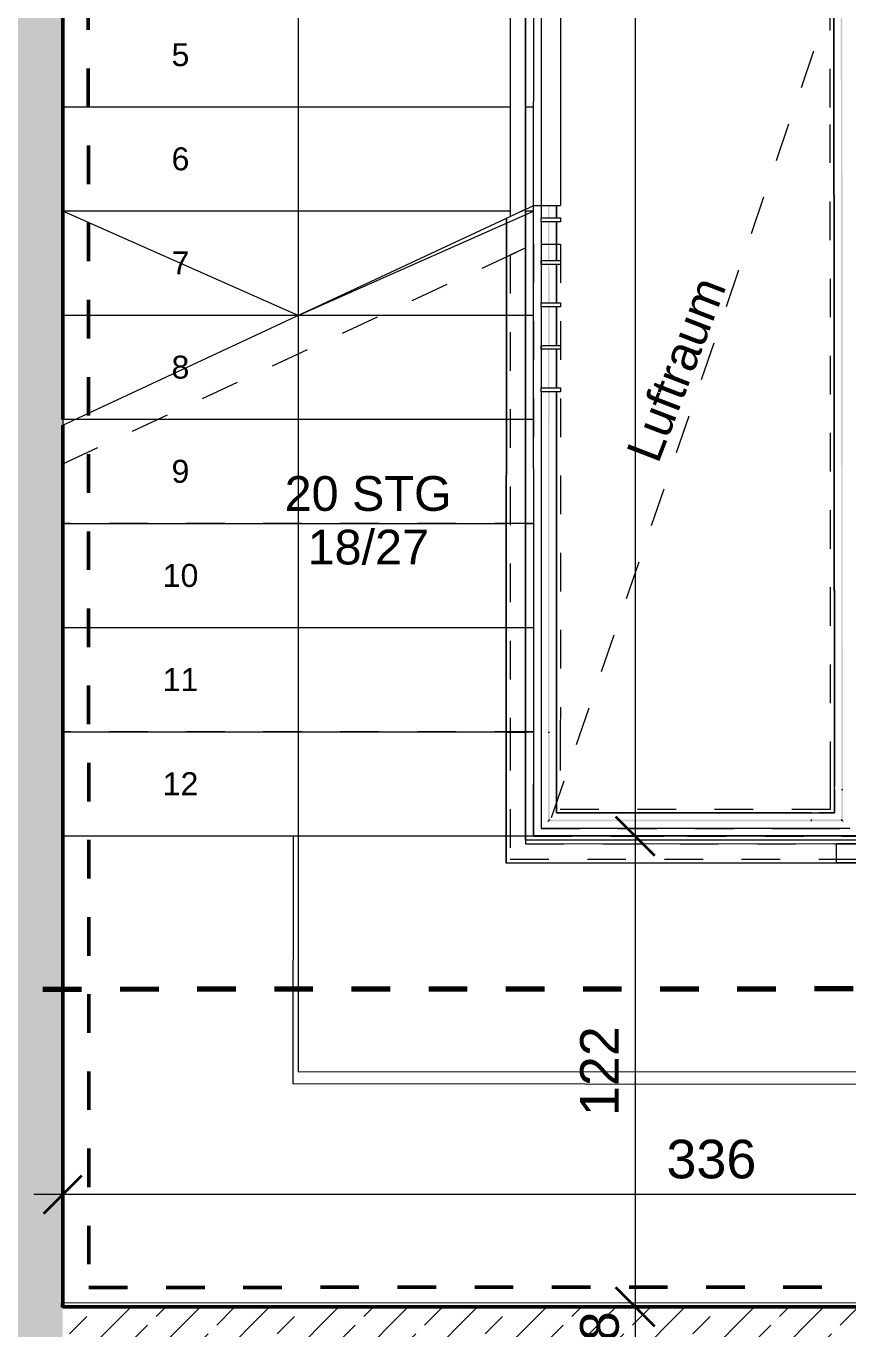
# Model space of a CAD drawing. Header units: metres. Extents: x -67.4 to -19.1, y 43.9 to 93.
# Drawn here: x -54.084 to -51.953, y 55.152 to 58.529 of the extents above; entities that cross this region are included whole.
import ezdxf

# ---------------------------------------------------------------- set-up
doc = ezdxf.new("R2010")
doc.units = ezdxf.units.M
for name, pattern in [('Achse', [0.009, 0.005, -0.002, 0, -0.002]), ('Verdeckt', [0.003, 0.002, -0.001]), ('Verdeckt Oben', [0.00225, 0.0015, -0.00075])]:
    doc.linetypes.add(name, pattern=pattern)
for name, color, linetype, lineweight in [('A-FLOR-HRAL', 11, 'Continuous', 5), ('A-FLOR-OVHD', 1, 'Verdeckt Oben', 5), ('A_Bemassung-50_', 4, 'Continuous', 9), ('A_Bemassung_', 4, 'Continuous', 9), ('A_Brandabschnitte', 30, 'Verdeckt', 50), ('A_Decken', 8, 'Continuous', 13), ('A_Gelaender', 7, 'Continuous', 13), ('A_Raeume', 7, 'Continuous', 13), ('A_Raeume_', 7, 'Continuous', 5), ('A_Waende', 7, 'Continuous', 13), ('G-ANNO-SYMB_', 111, 'Continuous', 9), ('S-STRS', 31, 'Continuous', 13), ('S-STRS-ANNO_', 31, 'Continuous', 5), ('S-STRS-IDEN_', 31, 'Continuous', 9), ('S-STRS-MBND', 31, 'Verdeckt', 13), ('Text', 130, 'Continuous', 9)]:
    doc.layers.add(name, color=color, linetype=linetype, lineweight=lineweight)
doc.styles.add('Arial', font='arial.ttf', dxfattribs={"height": 0.059531})
doc.styles.add('Arial_2', font='arial.ttf', dxfattribs={"height": 0.09})
doc.styles.add('Arial_5', font='arial.ttf', dxfattribs={"height": 0.1})
doc.dimstyles.new('WGA-Bemaßung_4', dxfattribs={"dimscale": 0.3048, "dimtxt": 0.102026, "dimasz": 0.328084, "dimexe": 0.246063, "dimexo": 0.0625, "dimgap": 0.04101, "dimtad": 1, "dimdec": 1, "dimlfac": 100, "dimrnd": 0.5, "dimdsep": 46, "dimtxsty": 'Arial_5', "dimblk1": 'OBLIQUE', "dimblk2": 'OBLIQUE', "dimsah": 1, "dimcen": 0.09, "dimdle": 0.246063, "dimazin": 2, "dimtfac": 1, "dimtdec": 4, "dimtix": 1, "dimtmove": 0, "dimatfit": 3, "dimfxl": 0.656168, "dimfxlon": 1, "dimtvp": 1, "dimtolj": 1, "dimtzin": 0, "dimarcsym": 2})
pattern_1 = [(45, (0, 0), (-0.08980256, 0.08980256), []), (45, (0.0898, 0), (-0.08980256, 0.08980256), [0.0635, -0.03175])]

# ---------------------------------------------------------------- blocks, each defined once
blk = doc.blocks.new('Geländer - 10 x 50 mm-V63-263_PP_00EG_BT2')
at = {"layer": 'A_Gelaender', "lineweight": 5}
h = blk.add_hatch(dxfattribs=at)
h.set_pattern_fill('FP_111', color=256, style=0, pattern_type=2)
h.set_pattern_definition([(225, (-52.724, -58.027), (0.2245064, -0.2245064), []), (225, (-52.803, -58.027), (0, -0.4490128), []), (225, (-52.644, -58.027), (0, -0.4490128), [])])
h.paths.add_polyline_path([(-0.025, -0.005), (-0.025, 0.005), (0.025, 0.005), (0.025, -0.005), (-0.015, -0.005)])
at = {"layer": 'A-FLOR-HRAL'}
for p, q in [((0.025, 0.005), (-0.025, 0.005)), ((-0.025, 0.005), (-0.025, -0.005)), ((0.025, -0.005), (0.025, 0.005)), ((-0.025, -0.005), (0.025, -0.005))]:
    blk.add_line(p, q, dxfattribs=at)
blk = doc.blocks.new('Geländer - 10 x 50 mm-V64-263_PP_00EG_BT2')
at = {"layer": 'A-FLOR-HRAL'}
for p, q in [((0.025, 0.005), (-0.025, 0.005)), ((-0.025, 0.005), (-0.025, -0.005)), ((0.025, -0.005), (0.025, 0.005)), ((-0.025, -0.005), (0.025, -0.005))]:
    blk.add_line(p, q, dxfattribs=at)
blk = doc.blocks.new('Geländer - 10 x 50 mm-V65-263_PP_00EG_BT2')
at = {"layer": 'A-FLOR-HRAL'}
for p, q in [((0.025, 0.005), (-0.025, 0.005)), ((-0.025, 0.005), (-0.025, -0.005)), ((0.025, -0.005), (0.025, 0.005)), ((-0.025, -0.005), (0.025, -0.005))]:
    blk.add_line(p, q, dxfattribs=at)
blk = doc.blocks.new('Geländer - 10 x 50 mm-V66-263_PP_00EG_BT2')
at = {"layer": 'A-FLOR-HRAL'}
for p, q in [((0.025, 0.005), (-0.025, 0.005)), ((-0.025, 0.005), (-0.025, -0.005)), ((0.025, -0.005), (0.025, 0.005)), ((-0.025, -0.005), (0.025, -0.005))]:
    blk.add_line(p, q, dxfattribs=at)
blk = doc.blocks.new('Geländer - 10 x 50 mm-V67-263_PP_00EG_BT2')
at = {"layer": 'A_Gelaender', "lineweight": 5}
h = blk.add_hatch(dxfattribs=at)
h.set_pattern_fill('FP_112', color=256, style=0, pattern_type=2)
h.set_pattern_definition([(225, (-52.724, -57.586), (0.2245064, -0.2245064), []), (225, (-52.803, -57.586), (0, -0.4490128), []), (225, (-52.644, -57.586), (0, -0.4490128), [])])
h.paths.add_polyline_path([(-0.025, -0.005), (-0.025, 0.005), (0.025, 0.005), (0.025, -0.005), (-0.015, -0.005)])
at = {"layer": 'A-FLOR-HRAL'}
for p, q in [((0.025, 0.005), (-0.025, 0.005)), ((-0.025, 0.005), (-0.025, -0.005)), ((0.025, -0.005), (0.025, 0.005)), ((-0.025, -0.005), (0.025, -0.005))]:
    blk.add_line(p, q, dxfattribs=at)
blk = doc.blocks.new('Geländer - Geländer-11667929-263_PP_00EG_BT2')
at = {"layer": 'A_Gelaender', "lineweight": 5}
for p, q in [((-25.7334, 75.3838), (-26.3515, 73.902)), ((-26.3515, 73.902), (-26.333, 73.8943))]:
    blk.add_line(p, q, dxfattribs=at)
at = {"layer": 'A_Gelaender', "linetype": 'Verdeckt', "lineweight": 5}
for p, q in [((-26.3899, 73.8097), (-26.8767, 72.6427)), ((-26.3715, 73.802), (-26.3877, 73.7631)), ((-26.3916, 73.7538), (-26.4301, 73.6614)), ((-26.434, 73.6522), (-26.4725, 73.5597)), ((-26.4764, 73.5505), (-26.515, 73.458)), ((-26.5188, 73.4488), (-26.8582, 72.635)), ((-26.8767, 72.6427), (-26.9806, 72.3935)), ((-26.8582, 72.635), (-26.9545, 72.4043)), ((-26.9806, 72.3935), (-26.2047, 72.0699)), ((-26.9545, 72.4043), (-26.2154, 72.096))]:
    blk.add_line(p, q, dxfattribs=at)
at = {"extrusion": (0, 0, -1), "zscale": -1, "rotation": 22.6400000000005}
for name, p in [('Geländer - 10 x 50 mm-V63-263_PP_00EG_BT2', (26.3242, 73.8505)), ('Geländer - 10 x 50 mm-V64-263_PP_00EG_BT2', (26.3666, 73.7488)), ('Geländer - 10 x 50 mm-V65-263_PP_00EG_BT2', (26.409, 73.6472)), ('Geländer - 10 x 50 mm-V66-263_PP_00EG_BT2', (26.4514, 73.5455)), ('Geländer - 10 x 50 mm-V67-263_PP_00EG_BT2', (26.4938, 73.4438))]:
    blk.add_blockref(name, p, dxfattribs=at)
blk = doc.blocks.new('Typ des oberen Holms - Oberer Geländerholm_Innen_-V68-263_PP_00EG_BT2')
at = {"layer": 'A_Gelaender', "lineweight": 5}
for p, q in [((-25.715, 75.3761), (-26.333, 73.8943)), ((-25.6688, 75.3569), (-26.2868, 73.8751)), ((-26.333, 73.8943), (-26.2868, 73.8751))]:
    blk.add_line(p, q, dxfattribs=at)
at = {"layer": 'A_Gelaender', "linetype": 'Verdeckt', "lineweight": 5}
for p, q in [((-25.5432, 73.8404), (-25.4394, 74.0897)), ((-26.2135, 72.2307), (-25.5432, 73.8404)), ((-26.3715, 73.802), (-26.8582, 72.635)), ((-26.3715, 73.802), (-26.3253, 73.7828)), ((-26.3253, 73.7828), (-26.8121, 72.6158)), ((-26.8582, 72.635), (-26.9545, 72.4043)), ((-26.8121, 72.6158), (-26.8891, 72.4312)), ((-26.8891, 72.4312), (-26.3116, 72.1903)), ((-26.9545, 72.4043), (-26.3308, 72.1442)), ((-26.2424, 72.1614), (-26.2135, 72.2307)), ((-26.3116, 72.1903), (-26.2424, 72.1614)), ((-26.3308, 72.1442), (-26.2154, 72.096))]:
    blk.add_line(p, q, dxfattribs=at)
blk = doc.blocks.new('Handlauftyp - Handlauf_Innen_-V69-263_PP_00EG_BT2')
at = {"layer": 'A_Gelaender', "lineweight": 5}
for p, q in [((-25.7888, 75.4069), (-26.4176, 73.8993)), ((-25.7519, 75.3915), (-26.3735, 73.9011)), ((-26.4176, 73.8993), (-26.3735, 73.9011))]:
    blk.add_line(p, q, dxfattribs=at)
at = {"layer": 'A_Gelaender', "linetype": 'Verdeckt', "lineweight": 5}
for p, q in [((-26.4561, 73.807), (-26.9321, 72.6658)), ((-26.412, 73.8088), (-26.8951, 72.6504)), ((-26.4561, 73.807), (-26.412, 73.8088)), ((-26.9321, 72.6658), (-27.0591, 72.3612)), ((-26.8951, 72.6504), (-27.0068, 72.3828)), ((-27.0068, 72.3828), (-26.2493, 72.0668)), ((-27.0591, 72.3612), (-26.2647, 72.0299)), ((-26.2493, 72.0668), (-26.1939, 72.0437)), ((-26.2647, 72.0299), (-26.1724, 71.9914))]:
    blk.add_line(p, q, dxfattribs=at)
blk = doc.blocks.new('Geländer - Geländer-11667999-263_PP_00EG_BT2')
at = {"layer": 'A_Gelaender', "lineweight": 5}
for p, q in [((-26.3515, 73.902), (-26.8768, 72.6425)), ((-26.8768, 72.6425), (-26.9805, 72.3939)), ((-26.9805, 72.3939), (-26.2064, 72.0715))]:
    blk.add_line(p, q, dxfattribs=at)
blk = doc.blocks.new('Typ des oberen Holms - Oberer Geländerholm_Innen_-11668034-263_PP_00EG_BT2')
at = {"layer": 'A_Gelaender', "lineweight": 5}
for p, q in [((-26.9415, 72.6694), (-26.4286, 73.8988)), ((-26.3735, 73.9011), (-26.8953, 72.6502)), ((-27.0721, 72.3562), (-26.9415, 72.6694)), ((-26.8953, 72.6502), (-27.0067, 72.3832)), ((-26.9415, 72.6694), (-26.8953, 72.6502)), ((-27.0067, 72.3832), (-26.2628, 72.0734)), ((-26.282, 72.0272), (-27.0721, 72.3562)), ((-26.282, 72.0272), (-26.2628, 72.0734)), ((-26.2628, 72.0734), (-26.1936, 72.0445)), ((-26.1666, 71.9791), (-26.282, 72.0272))]:
    blk.add_line(p, q, dxfattribs=at)
blk = doc.blocks.new('Typ des oberen Holms - Oberer Geländerholm_Innen_-V70-263_PP_00EG_BT2')
at = {"layer": 'A_Gelaender', "lineweight": 5}
for p, q in [((-26.4286, 73.8988), (-26.9415, 72.6694)), ((-26.3735, 73.9011), (-26.8953, 72.6502)), ((-26.9415, 72.6694), (-27.0721, 72.3562)), ((-26.8953, 72.6502), (-27.0067, 72.3832)), ((-27.0067, 72.3832), (-26.2628, 72.0734)), ((-27.0721, 72.3562), (-26.282, 72.0272)), ((-26.2628, 72.0734), (-26.1936, 72.0445)), ((-26.282, 72.0272), (-26.1666, 71.9791))]:
    blk.add_line(p, q, dxfattribs=at)
blk = doc.blocks.new('Handlauftyp - Handlauf_Innen_-11668047-263_PP_00EG_BT2')
at = {"layer": 'A_Gelaender', "lineweight": 5}
for points in [[(-26.1952, 72.1969), (-26.1933, 72.1963), (-25.0983, 74.8269), (-25.1023, 74.8285), (-26.1969, 72.1977)], [(-26.9312, 72.4142), (-26.9252, 72.4167), (-26.8378, 72.6261), (-26.8421, 72.6278), (-26.9303, 72.4164)], [(-26.9312, 72.4142), (-26.3006, 72.1516), (-26.2989, 72.1559), (-26.9252, 72.4167), (-26.9282, 72.4155)], [(-26.2247, 72.12), (-26.1934, 72.1962), (-26.1973, 72.1977), (-26.2271, 72.126), (-26.2259, 72.123)], [(-26.3004, 72.1515), (-26.2247, 72.12), (-26.2271, 72.126), (-26.2986, 72.1558), (-26.2998, 72.1537)]]:
    blk.add_hatch(color=256, dxfattribs=at).paths.add_polyline_path(points)
h = blk.add_hatch(color=256, dxfattribs=at)
h.paths.add_polyline_path([(-26.8378, 72.6261), (-26.8382, 72.6263), (-26.4986, 73.4404), (-26.5022, 73.4419), (-26.8421, 72.6279), (-26.8399, 72.6271)])
h.paths.add_polyline_path([(-26.4965, 73.4503), (-26.4948, 73.4496), (-26.4562, 73.5421), (-26.4597, 73.5435), (-26.4983, 73.4511), (-26.4965, 73.4503)])
h.paths.add_polyline_path([(-26.4559, 73.5528), (-26.4523, 73.5513), (-26.4138, 73.6437), (-26.4173, 73.6452), (-26.4492, 73.5689)])
h.paths.add_polyline_path([(-26.4135, 73.6544), (-26.4099, 73.653), (-26.3714, 73.7454), (-26.3749, 73.7469), (-26.3849, 73.723)])
h.paths.add_polyline_path([(-26.3693, 73.7554), (-26.3675, 73.7546), (-26.3293, 73.8472), (-26.3325, 73.8486), (-26.371, 73.7561), (-26.3693, 73.7554)])
h.paths.add_polyline_path([(-26.3255, 73.8565), (-26.3251, 73.8563), (-26.3132, 73.8861), (-26.3163, 73.8874), (-26.3283, 73.8577), (-26.3269, 73.8571)])
for p, q in [((-25.1166, 74.841), (-26.2113, 72.2101)), ((-26.333, 73.8943), (-26.3453, 73.8648)), ((-26.3084, 73.8494), (-26.2961, 73.8789)), ((-26.3492, 73.8555), (-26.3878, 73.7631)), ((-26.3508, 73.7477), (-26.3123, 73.8401)), ((-26.3916, 73.7539), (-26.4302, 73.6614)), ((-26.3932, 73.646), (-26.3547, 73.7385)), ((-26.434, 73.6522), (-26.4726, 73.5597)), ((-26.4357, 73.5443), (-26.3971, 73.6368)), ((-26.4764, 73.5505), (-26.515, 73.458)), ((-26.4781, 73.4426), (-26.4395, 73.5351)), ((-26.5188, 73.4488), (-26.8607, 72.6292)), ((-26.8238, 72.6138), (-26.4819, 73.4334)), ((-26.8607, 72.6292), (-26.9544, 72.4047)), ((-26.902, 72.4262), (-26.8238, 72.6138)), ((-26.2921, 72.1722), (-26.902, 72.4262)), ((-26.9544, 72.4047), (-26.3074, 72.1353)), ((-26.2135, 72.205), (-26.2367, 72.1491)), ((-26.2367, 72.1491), (-26.2736, 72.1645)), ((-26.289, 72.1276), (-26.2151, 72.0968))]:
    blk.add_line(p, q, dxfattribs=at)
for points in [[(-26.8417, 72.6278), (-26.8411, 72.6276), (-26.8399, 72.6271), (-26.8387, 72.6266), (-26.8381, 72.6263)], [(-26.197, 72.1976), (-26.1964, 72.1974), (-26.1952, 72.1968), (-26.194, 72.1964), (-26.1934, 72.1961)], [(-26.3005, 72.1515), (-26.3003, 72.1523), (-26.2998, 72.1538), (-26.2991, 72.1552), (-26.2987, 72.1559)]]:
    blk.add_open_spline(points, degree=3, dxfattribs=at)
for points, knots in [([(-26.9251, 72.4167), (-26.9256, 72.4165), (-26.9266, 72.4161), (-26.9282, 72.4155), (-26.9298, 72.4148), (-26.9308, 72.4144), (-26.9313, 72.4142)], [-0.53727163, -0.53727163, -0.53727163, -0.53727163, -0.52083333, -0.5, -0.47916667, -0.46272837, -0.46272837, -0.46272837, -0.46272837]), ([(-26.2246, 72.1199), (-26.2248, 72.1204), (-26.2253, 72.1214), (-26.2259, 72.123), (-26.2265, 72.1246), (-26.227, 72.1256), (-26.2272, 72.126)], [0.46272837, 0.46272837, 0.46272837, 0.46272837, 0.47916667, 0.5, 0.52083333, 0.53727163, 0.53727163, 0.53727163, 0.53727163])]:
    blk.add_open_spline(points, degree=3, knots=knots, dxfattribs=at)
blk = doc.blocks.new('Handlauftyp - Handlauf_Innen_-V71-263_PP_00EG_BT2')
at = {"layer": 'A_Gelaender', "lineweight": 5}
for p, q in [((-26.2136, 72.2045), (-25.119, 74.8354)), ((-26.333, 73.8943), (-26.3453, 73.8648)), ((-26.2961, 73.8789), (-26.3084, 73.8494)), ((-26.3492, 73.8555), (-26.3878, 73.7631)), ((-26.3123, 73.8401), (-26.3508, 73.7477)), ((-26.3916, 73.7539), (-26.4302, 73.6614)), ((-26.3547, 73.7385), (-26.3932, 73.646)), ((-26.434, 73.6522), (-26.4726, 73.5597)), ((-26.3971, 73.6368), (-26.4357, 73.5443)), ((-26.4764, 73.5505), (-26.515, 73.458)), ((-26.4395, 73.5351), (-26.4781, 73.4426)), ((-26.5188, 73.4488), (-26.8584, 72.6348)), ((-26.4819, 73.4334), (-26.8215, 72.6194)), ((-26.8584, 72.6348), (-26.9544, 72.4047)), ((-26.8215, 72.6194), (-26.902, 72.4262)), ((-26.902, 72.4262), (-26.2921, 72.1722)), ((-26.9544, 72.4047), (-26.3074, 72.1353)), ((-26.2367, 72.1491), (-26.2136, 72.2045)), ((-26.2921, 72.1722), (-26.2367, 72.1491)), ((-26.3074, 72.1353), (-26.2151, 72.0968))]:
    blk.add_line(p, q, dxfattribs=at)
blk = doc.blocks.new('DIMBLOCK445-263_PP_00EG_BT2')
at = {"layer": 'A_Bemassung-50_', "transparency": 16777216}
for p, q in [((-53.9888, 55.4998), (-53.9888, 55.5748)), ((-50.6278, 55.4997), (-50.6278, 55.5747)), ((-50.6278, 55.4997), (-54.0638, 55.4998)), ((-53.9888, 55.4998), (-53.9888, 55.2998)), ((-50.6278, 55.4997), (-50.6278, 55.2997))]:
    blk.add_line(p, q, dxfattribs=at)
at = {"layer": 'A_Bemassung-50_', "lineweight": 35, "transparency": 16777216}
for p, q in [((-53.9888, 55.4998), (-53.9388, 55.5498)), ((-50.6278, 55.4997), (-50.5778, 55.5497)), ((-53.9888, 55.4998), (-54.0388, 55.4498)), ((-50.6278, 55.4997), (-50.6778, 55.4497))]:
    blk.add_line(p, q, dxfattribs=at)
at = {"layer": 'A_Bemassung-50_', "color": 0, "transparency": 16777216, "insert": (-52.4236, 55.642), "char_height": 0.1, "width": 0.276883, "attachment_point": 1, "rotation": 359.9983, "line_spacing_factor": 0.941778, "style": 'Arial_5'}
blk.add_mtext('336', dxfattribs=at)
blk = doc.blocks.new('_Oblique')
at = {"color": 0, "linetype": 'ByBlock', "lineweight": -2}
blk.add_line((-0.5, -0.5), (0.5, 0.5), dxfattribs=at)
blk = doc.blocks.new('DIMBLOCK511-263_PP_00EG_BT2')
at = {"layer": 'A_Bemassung-50_', "lineweight": 35, "transparency": 16777216}
for p, q in [((-52.505, 62.5315), (-52.555, 62.5815)), ((-52.505, 62.5315), (-52.455, 62.4815)), ((-52.505, 56.4288), (-52.555, 56.4788)), ((-52.505, 56.4288), (-52.455, 56.3788))]:
    blk.add_line(p, q, dxfattribs=at)
at = {"layer": 'A_Bemassung-50_', "transparency": 16777216}
for p, q in [((-52.505, 62.5315), (-52.58, 62.5315)), ((-52.505, 62.5315), (-52.505, 56.4288)), ((-52.505, 62.5315), (-52.305, 62.5315)), ((-52.505, 56.4288), (-52.705, 56.4288)), ((-52.505, 56.4288), (-52.43, 56.4288))]:
    blk.add_line(p, q, dxfattribs=at)
at = {"layer": 'A_Bemassung-50_', "color": 0, "transparency": 16777216, "insert": (-52.6474, 59.3067), "char_height": 0.1, "width": 0.416266, "attachment_point": 1, "rotation": 90, "line_spacing_factor": 0.941778, "style": 'Arial_5'}
blk.add_mtext('610,5', dxfattribs=at)
blk = doc.blocks.new('DIMBLOCK512-263_PP_00EG_BT2')
at = {"layer": 'A_Bemassung-50_', "lineweight": 35, "transparency": 16777216}
for p, q in [((-52.505, 56.4288), (-52.555, 56.4788)), ((-52.505, 56.4288), (-52.455, 56.3788)), ((-52.505, 55.2088), (-52.555, 55.2588)), ((-52.505, 55.2088), (-52.455, 55.1588))]:
    blk.add_line(p, q, dxfattribs=at)
at = {"layer": 'A_Bemassung-50_', "transparency": 16777216}
for p, q in [((-52.505, 56.4288), (-52.705, 56.4288)), ((-52.505, 56.4288), (-52.505, 55.2088)), ((-52.505, 56.4288), (-52.43, 56.4288)), ((-52.505, 55.2088), (-52.58, 55.2088)), ((-52.505, 55.2088), (-52.305, 55.2088))]:
    blk.add_line(p, q, dxfattribs=at)
at = {"layer": 'A_Bemassung-50_', "color": 0, "transparency": 16777216, "insert": (-52.6474, 55.7034), "char_height": 0.1, "width": 0.276883, "attachment_point": 1, "rotation": 90, "line_spacing_factor": 0.941778, "style": 'Arial_5'}
blk.add_mtext('122', dxfattribs=at)
blk = doc.blocks.new('DIMBLOCK513-263_PP_00EG_BT2')
at = {"layer": 'A_Bemassung-50_', "lineweight": 35, "transparency": 16777216}
for p, q in [((-52.505, 55.2088), (-52.555, 55.2588)), ((-52.505, 55.2088), (-52.455, 55.1588)), ((-52.505, 55.0288), (-52.555, 55.0788)), ((-52.505, 55.0288), (-52.455, 54.9788))]:
    blk.add_line(p, q, dxfattribs=at)
at = {"layer": 'A_Bemassung-50_', "transparency": 16777216}
for p, q in [((-52.505, 55.2088), (-52.58, 55.2088)), ((-52.505, 55.2088), (-52.505, 55.0288)), ((-52.505, 55.2088), (-52.305, 55.2088)), ((-52.505, 55.0288), (-52.58, 55.0288)), ((-52.505, 55.0288), (-52.305, 55.0288))]:
    blk.add_line(p, q, dxfattribs=at)
at = {"layer": 'A_Bemassung-50_', "color": 0, "transparency": 16777216, "insert": (-52.6474, 55.0419), "char_height": 0.1, "width": 0.184588, "attachment_point": 1, "rotation": 90, "line_spacing_factor": 0.941778, "style": 'Arial_5'}
blk.add_mtext('18', dxfattribs=at)

msp = doc.modelspace()

# ---------------------------------------------------------------- hatches: boundary and pattern name
at = {"layer": 'A_Waende', "lineweight": 5}
h = msp.add_hatch(dxfattribs=at)
h.set_pattern_fill('FP_3', color=250, style=0, pattern_type=2)
h.set_pattern_definition(pattern_1)
h.paths.add_polyline_path([(-54.189, 47.8239), (-53.989, 47.8383), (-53.989, 48.9253), (-54.189, 48.9253), (-54.189, 48.5741)])
h.paths.add_polyline_path([(-53.989, 49.2253), (-53.989, 49.7038), (-54.1889, 49.7038), (-54.189, 49.2253), (-53.989, 49.2253)])
h.paths.add_polyline_path([(-54.089, 49.0753), (-54.189, 49.2253), (-54.189, 48.9253), (-54.1097, 49.0441)])
h.paths.add_polyline_path([(-53.989, 48.9253), (-53.989, 49.2252), (-54.089, 49.0753), (-53.989, 48.9253)])
h.paths.add_polyline_path([(-53.9889, 51.3788), (-53.989, 52.5813), (-54.1889, 52.5813), (-54.1889, 51.3788), (-53.989, 51.3788)])
h.paths.add_polyline_path([(-53.9888, 52.8813), (-53.989, 54.6288), (-54.1688, 54.6288), (-54.1688, 54.6248), (-54.1888, 54.6288), (-54.1888, 52.8813), (-53.989, 52.8813)])
h.paths.add_polyline_path([(-54.0888, 52.7313), (-54.1888, 52.8813), (-54.1888, 52.5814), (-54.1043, 52.7081)])
h.paths.add_polyline_path([(-53.9889, 52.5813), (-53.989, 52.8811), (-54.0888, 52.7313), (-53.989, 52.5815)])
h.paths.add_polyline_path([(-53.989, 55.0288), (-53.9888, 55.0288), (-53.9888, 60.5791), (-54.1886, 60.5791), (-54.1886, 55.0288), (-53.9938, 55.0288)])
h.paths.add_polyline_path([(-53.9885, 64.9416), (-53.9885, 65.6322), (-54.1885, 65.6322), (-54.188, 64.9416), (-53.9885, 64.9416)])
h.paths.add_polyline_path([(-53.9885, 64.342), (-53.9885, 64.9411), (-54.0741, 64.342), (-53.9885, 64.342)])
h.paths.add_polyline_path([(-53.9885, 63.5418), (-53.9885, 64.3419), (-54.0613, 64.0509), (-53.9886, 63.5421)])
h.paths.add_polyline_path([(-53.9886, 62.4391), (-53.9886, 62.4391), (-53.9885, 63.5416), (-54.1885, 63.5416), (-54.188, 62.4391), (-54.0138, 62.4391)])
h.paths.add_polyline_path([(-54.1885, 64.342), (-54.1029, 64.342), (-54.1885, 64.9416), (-54.1885, 64.8604)])
h.paths.add_polyline_path([(-54.1885, 63.5418), (-54.188, 63.5451), (-54.1157, 64.0509), (-54.1885, 64.342), (-54.1885, 63.5619)])
h.paths.add_polyline_path([(-53.9884, 66.8522), (-53.9885, 67.2506), (-54.1884, 67.2506), (-54.188, 66.8522), (-53.9885, 66.8522)])
h = msp.add_hatch(dxfattribs=at)
h.set_pattern_fill('FP_3', color=250, style=0, pattern_type=2)
h.set_pattern_definition(pattern_1)
h.paths.add_polyline_path([(-46.5788, 55.0286), (-46.5788, 55.0288), (-46.5788, 55.2086), (-46.868, 55.2086), (-46.868, 55.0286), (-46.6413, 55.0286)])
h.paths.add_polyline_path([(-47.928, 55.0287), (-47.928, 55.0449), (-47.9912, 55.0287)])
h.paths.add_polyline_path([(-47.9912, 55.2087), (-47.928, 55.1924), (-47.928, 55.2087)])
h.paths.add_polyline_path([(-47.9912, 55.0287), (-47.9912, 55.2087), (-53.9888, 55.2088), (-53.9888, 55.0288), (-47.9996, 55.0287)])

# ---------------------------------------------------------------- linework, layer by layer
at = {"layer": 'A-FLOR-OVHD'}
msp.add_line((-52.7212, 56.4776), (-51.9991, 58.5878), dxfattribs=at)
at = {"layer": 'A_Brandabschnitte'}
for p, q in [((-53.9245, 62.4192), (-53.9207, 55.2592)), ((-53.9207, 55.2592), (-50.7619, 55.2609))]:
    msp.add_line(p, q, dxfattribs=at)
at = {"layer": 'A_Decken'}
for p, q in [((-53.9888, 55.2191), (-53.9884, 57.4948)), ((-50.6278, 55.2185), (-53.9888, 55.2191))]:
    msp.add_line(p, q, dxfattribs=at)
at = {"layer": 'A_Raeume', "color": 8, "linetype": 'Verdeckt'}
for p in [(-52.7887, 58.0542), (-51.9079, 56.4188)]:
    msp.add_line(p, (-52.7887, 56.4188), dxfattribs=at)
at = {"layer": 'A_Raeume_', "flags": 128}
for points in [[(-48.6078, 60.4588), (-48.6078, 60.5924), (-48.6078, 62.4439), (-53.9886, 62.4441), (-53.9888, 55.2088)], [(-53.9888, 55.2088), (-52.3513, 55.2088), (-50.6278, 55.2087), (-50.6277, 57.2287), (-50.4577, 57.2287), (-48.7776, 57.2286), (-48.6079, 57.2286), (-48.6079, 57.3628), (-48.6079, 58.4087), (-48.6078, 60.4588)]]:
    msp.add_lwpolyline(points, dxfattribs=at)
msp.add_lwpolyline([(-52.7887, 56.4188), (-52.7887, 59.6693), (-51.9079, 59.6693), (-51.9079, 56.4188)], close=True, dxfattribs=at)
at = {"layer": 'A_Waende', "color": 50, "lineweight": 50}
for p, q in [((-53.9887, 57.5091), (-53.9886, 60.5791)), ((-53.9888, 55.2088), (-53.9887, 57.4946)), ((-48.608, 55.2087), (-53.9888, 55.2088))]:
    msp.add_line(p, q, dxfattribs=at)
at = {"layer": 'G-ANNO-SYMB_', "linetype": 'Achse', "lineweight": 70}
msp.add_line((-56.4399, 56.0314), (-46.7419, 56.0366), dxfattribs=at)
at = {"layer": 'S-STRS'}
for p, q in [((-53.9887, 58.4851), (-53.9887, 58.3191)), ((-53.9887, 58.3191), (-53.9887, 58.0491)), ((-52.8287, 58.3191), (-53.9887, 58.3191)), ((-52.8287, 58.3191), (-53.9887, 58.3191)), ((-52.7687, 58.3191), (-52.7887, 58.3191)), ((-52.7687, 58.3191), (-52.7887, 58.3191)), ((-53.9887, 58.0491), (-53.9887, 57.7791)), ((-52.8287, 58.0491), (-53.9887, 58.0491)), ((-52.8287, 58.0491), (-53.9887, 58.0491)), ((-52.7687, 58.0488), (-52.7887, 58.0488)), ((-52.7687, 58.0488), (-52.7887, 58.0488)), ((-53.9887, 57.7791), (-53.9887, 57.5091)), ((-53.3787, 57.7791), (-53.9887, 57.7791)), ((-53.3787, 57.7791), (-53.9887, 57.7791)), ((-52.8387, 57.7788), (-53.3792, 57.7788)), ((-52.8387, 57.7788), (-53.3792, 57.7788)), ((-52.7687, 57.7788), (-52.7887, 57.7788)), ((-52.7687, 57.7788), (-52.7887, 57.7788)), ((-53.9887, 57.5091), (-53.9887, 57.4946)), ((-53.9577, 57.5091), (-53.9887, 57.5091)), ((-53.9577, 57.5091), (-53.9887, 57.5091)), ((-52.8387, 57.5088), (-53.9582, 57.5088)), ((-52.8387, 57.5088), (-53.9582, 57.5088)), ((-52.7687, 57.5088), (-52.7887, 57.5088)), ((-52.7687, 57.5088), (-52.7887, 57.5088)), ((-52.8387, 57.2388), (-53.9884, 57.2388)), ((-52.8387, 57.2388), (-53.9884, 57.2388)), ((-52.7687, 57.2388), (-52.7887, 57.2388)), ((-52.7687, 57.2388), (-52.7887, 57.2388)), ((-52.8387, 56.9688), (-53.9885, 56.9688)), ((-52.8387, 56.9688), (-53.9885, 56.9688)), ((-52.7687, 56.9688), (-52.7887, 56.9688)), ((-52.7687, 56.9688), (-52.7887, 56.9688)), ((-52.8387, 56.6988), (-53.9885, 56.6988)), ((-52.8387, 56.6988), (-53.9885, 56.6988)), ((-52.7687, 56.6988), (-52.7887, 56.6988)), ((-52.7687, 56.6988), (-52.7887, 56.6988)), ((-52.7687, 56.6988), (-52.7687, 56.4288)), ((-52.8387, 56.4288), (-53.9886, 56.4288)), ((-52.7687, 56.4288), (-52.7887, 56.4288)), ((-51.9302, 56.4299), (-52.7687, 56.4295)), ((-53.9886, 56.1697), (-53.9881, 55.219))]:
    msp.add_line(p, q, dxfattribs=at)
at = {"layer": 'S-STRS-ANNO_'}
for p, q in [((-53.3787, 58.5891), (-53.3787, 58.3191)), ((-53.3787, 58.3191), (-53.3787, 58.0491)), ((-53.3787, 57.7791), (-53.9887, 58.0491)), ((-53.3787, 58.0491), (-53.3787, 57.7791)), ((-53.3787, 57.7791), (-52.7687, 58.0491)), ((-53.3787, 57.7788), (-53.3787, 57.5088)), ((-53.3787, 57.6791), (-53.3787, 56.4291)), ((-53.3787, 57.5088), (-53.3787, 57.2388)), ((-53.3787, 57.2388), (-53.3787, 56.9688)), ((-53.3787, 56.9688), (-53.3787, 56.6988)), ((-53.3787, 56.6988), (-53.3787, 56.4288)), ((-53.3912, 56.4291), (-53.3918, 55.7877)), ((-53.3787, 56.4292), (-53.3784, 55.8179)), ((-53.3784, 55.8179), (-51.3198, 55.819)), ((-53.3918, 55.7877), (-51.3076, 55.7857))]:
    msp.add_line(p, q, dxfattribs=at)
at = {"layer": 'S-STRS-MBND', "linetype": 'Continuous'}
for p, q in [((-52.8006, 58.0486), (-52.7687, 58.0635)), ((-53.9887, 57.4946), (-52.8287, 58.0355))]:
    msp.add_line(p, q, dxfattribs=at)
at = {"layer": 'S-STRS-MBND'}
for p, q in [((-53.9887, 57.3946), (-52.7687, 57.9635)), ((-52.7687, 57.9635), (-52.7687, 56.4291)), ((-52.7687, 57.7791), (-53.1642, 57.7791)), ((-52.7687, 57.7791), (-53.1642, 57.7791)), ((-52.7687, 57.5091), (-53.7432, 57.5091)), ((-52.7687, 57.5091), (-53.7432, 57.5091)), ((-53.9887, 57.3946), (-53.9887, 56.4291)), ((-52.7687, 57.2391), (-53.9887, 57.2391)), ((-52.7687, 57.2391), (-53.9887, 57.2391)), ((-52.7687, 56.9691), (-53.9887, 56.9691)), ((-52.7687, 56.9691), (-53.9887, 56.9691)), ((-52.7687, 56.6991), (-53.9887, 56.6991)), ((-52.7687, 56.6991), (-53.9887, 56.6991)), ((-53.9912, 56.4291), (-53.9923, 55.2088)), ((-53.9887, 56.4291), (-53.9912, 56.4291)), ((-52.7687, 56.4291), (-53.9887, 56.4291)), ((-50.708, 56.4291), (-52.7687, 56.4291)), ((-53.9923, 55.2088), (-50.7073, 55.2105))]:
    msp.add_line(p, q, dxfattribs=at)

# ---------------------------------------------------------------- block references
at = {"layer": 'A-FLOR-HRAL', "rotation": 22.64000000000043}
for name in ['Geländer - Geländer-11667929-263_PP_00EG_BT2', 'Geländer - Geländer-11667999-263_PP_00EG_BT2']:
    msp.add_blockref(name, (0, 0), dxfattribs=at)
at = {"layer": 'A_Gelaender', "lineweight": 5, "rotation": 22.64000000000043}
for name in ['Handlauftyp - Handlauf_Innen_-V69-263_PP_00EG_BT2', 'Typ des oberen Holms - Oberer Geländerholm_Innen_-V68-263_PP_00EG_BT2', 'Typ des oberen Holms - Oberer Geländerholm_Innen_-11668034-263_PP_00EG_BT2', 'Typ des oberen Holms - Oberer Geländerholm_Innen_-V70-263_PP_00EG_BT2', 'Handlauftyp - Handlauf_Innen_-11668047-263_PP_00EG_BT2', 'Handlauftyp - Handlauf_Innen_-V71-263_PP_00EG_BT2']:
    msp.add_blockref(name, (0, 0), dxfattribs=at)

# ---------------------------------------------------------------- texts
at = {"layer": 'S-STRS-ANNO_', "attachment_point": 1, "line_spacing_factor": 0.941778, "style": 'Arial'}
for s, insert, char_height, width in [('5', (-53.7066, 58.4846), 0.0595, 0.054944), ('6', (-53.7066, 58.2146), 0.0595, 0.054944), ('7', (-53.7066, 57.9446), 0.0595, 0.054944), ('8', (-53.7066, 57.6746), 0.0595, 0.054944), ('9', (-53.7066, 57.4046), 0.0595, 0.054944), ('10', (-53.7295, 57.1346), 0.05953, 0.109888), ('11', (-53.7295, 56.8646), 0.05953, 0.109888), ('12', (-53.7295, 56.5946), 0.05953, 0.109888)]:
    msp.add_mtext(s, dxfattribs=dict(at, insert=insert, char_height=char_height, width=width))
at = {"layer": 'S-STRS-IDEN_', "char_height": 0.09, "attachment_point": 1, "style": 'Arial_2'}
for s, insert, width in [('20 STG', (-53.4134, 57.3623), 0.517088), ('18/27', (-53.3538, 57.2234), 0.376793)]:
    msp.add_mtext(s, dxfattribs=dict(at, insert=insert, width=width))
at = {"layer": 'Text', "color": 7, "insert": (-52.5294, 57.4242), "char_height": 0.09, "width": 0.585232, "attachment_point": 1, "rotation": 68.9586, "style": 'Arial_2'}
msp.add_mtext('Luftraum', dxfattribs=at)

# ---------------------------------------------------------------- dimensions: what is measured, and where the dimension line sits
at = {"layer": 'A_Bemassung_'}
for base, p1, p2, angle, override, picture, middle in [((-52.505, 56.4288), (-52.305, 62.5315), (-52.705, 56.4288), 90, {"dimpost": '<>', "dimfxl": 6.115799}, 'DIMBLOCK511-263_PP_00EG_BT2', (-52.5686, 59.4802)), ((-52.505, 55.2088), (-52.705, 56.4288), (-52.305, 55.2088), 90, {"dimpost": '<>', "dimfxl": 1.283908}, 'DIMBLOCK512-263_PP_00EG_BT2', (-52.5677, 55.8188)), ((-53.9888, 55.4998), (-50.6278, 55.2997), (-53.9888, 55.2998), 359.9983, {"dimpost": '<>', "dimfxl": 3.361003}, 'DIMBLOCK445-263_PP_00EG_BT2', (-52.3083, 55.5633)), ((-52.505, 55.0288), (-52.305, 55.2088), (-52.305, 55.0288), 90, {"dimpost": '<>', "dimfxl": 0.18}, 'DIMBLOCK513-263_PP_00EG_BT2', (-52.5686, 55.1188))]:
    dim = msp.add_linear_dim(base=base, p1=p1, p2=p2, angle=angle, dimstyle='WGA-Bemaßung_4', override=override, dxfattribs=at)
    dim.commit()
    dim.dimension.update_dxf_attribs({"geometry": picture, "text_midpoint": middle})

doc.saveas('drawing.dxf')
